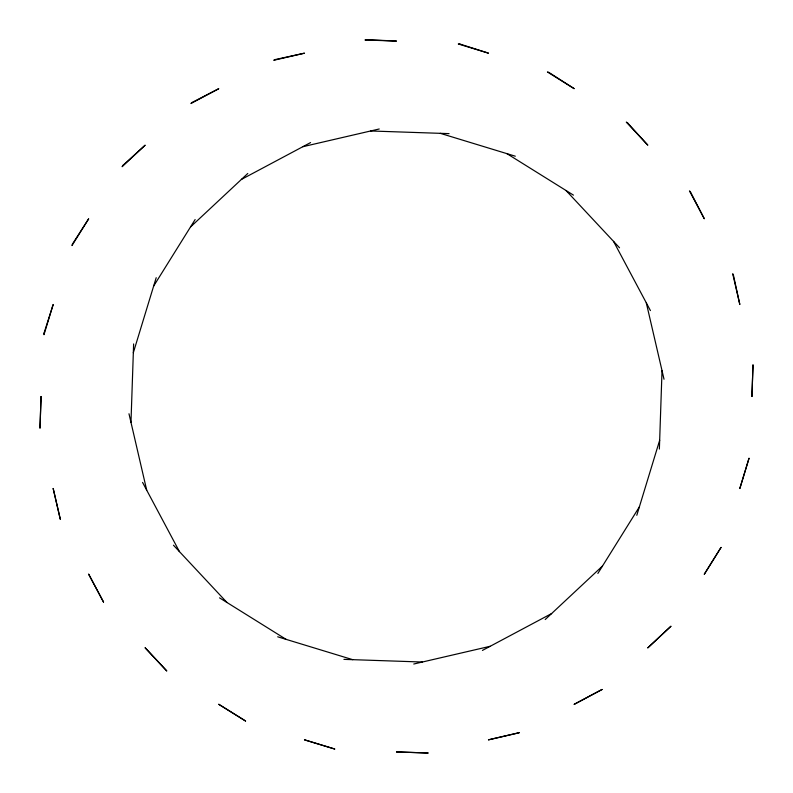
<?xml version="1.0" encoding="UTF-8"?>
<svg xmlns="http://www.w3.org/2000/svg" width="793" height="793" viewBox="0 0 793 793"><rect width="100%" height="100%" fill="white"/><g stroke="black" fill="none" stroke-linecap="round" stroke-linejoin="round"><path stroke-width="1.19" d="M130.974 422.322L133.63 343.934M659.37 449.066L662.026 370.678M133.333 352.726L156.201 277.689M636.799 515.311L659.667 440.274M153.634 286.104L195.137 219.542M597.863 573.458L639.366 506.896M190.479 227.006L247.793 173.459M545.207 619.541L602.521 565.994M241.369 179.456L310.588 142.571M482.412 650.429L551.631 613.544M302.827 146.705L379.242 128.981M413.758 664.019L490.173 646.295M370.678 130.974L449.066 133.63M343.934 659.37L422.322 662.026M440.274 133.333L515.311 156.201M277.689 636.799L352.726 659.667M506.896 153.634L573.458 195.137M219.542 597.863L286.104 639.366M565.994 190.479L619.541 247.793M173.459 545.207L227.006 602.521M613.544 241.369L650.429 310.588M142.571 482.412L179.456 551.631M646.295 302.827L664.019 379.242M128.981 413.758L146.705 490.173M41.067 396.5L39.997 428.032L41.067 396.5M753.003 364.968L751.933 396.5L753.003 364.968M44.051 333.09L43.982 334.696L53.171 304.502L44.051 333.09M749.018 458.304L739.829 488.498L749.018 458.304M72.48 244.026L71.985 245.562L88.687 218.779L72.48 244.026M721.015 547.438L704.313 574.221L721.015 547.438M122.974 165.36L122.112 166.708L145.169 145.169L122.974 165.36M670.888 626.292L647.831 647.831L670.888 626.292M192.124 102.446L190.935 103.526L218.779 88.687L192.124 102.446M602.065 689.474L574.221 704.313L602.065 689.474M275.191 59.564L273.763 60.298L304.502 53.171L275.191 59.564M519.237 732.702L488.498 739.829L519.237 732.702M366.535 39.65L364.968 39.997L396.5 41.067L366.535 39.65M428.032 753.003L396.5 751.933L428.032 753.003M459.91 44.051L458.304 43.982L488.498 53.171L459.91 44.051M334.696 749.018L304.502 739.829L334.696 749.018M548.974 72.48L547.438 71.985L574.221 88.687L548.974 72.48M245.562 721.015L218.779 704.313L245.562 721.015M627.64 122.974L626.292 122.112L647.831 145.169L627.64 122.974M166.708 670.888L145.169 647.831L166.708 670.888M690.554 192.124L689.474 190.935L704.313 218.779L690.554 192.124M103.526 602.065L88.687 574.221L103.526 602.065M733.436 275.191L732.702 273.763L739.829 304.502L733.436 275.191M60.298 519.237L53.171 488.498L60.298 519.237"/></g></svg>
